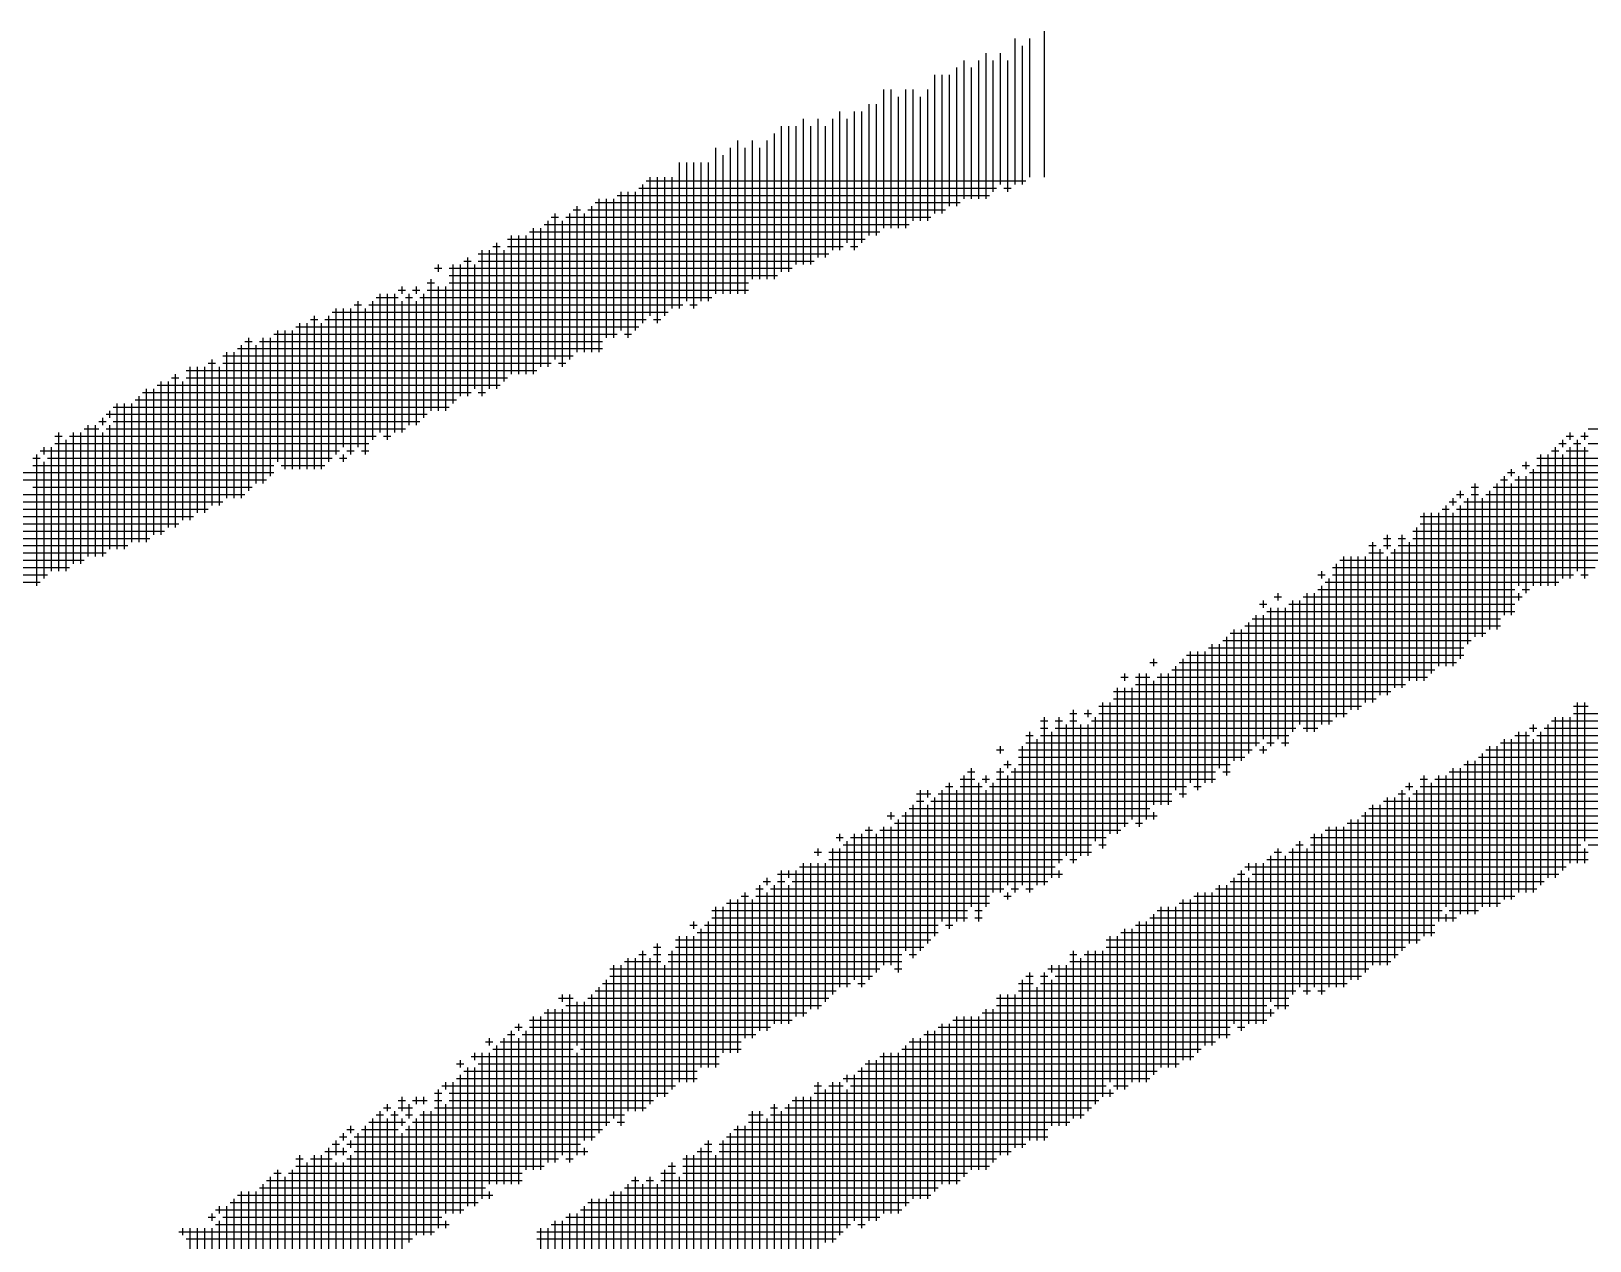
# Model space of a CAD drawing. Header units: feet. Extents: x 0 to 168200, y 0 to 118800.
# Drawn here: x 114607.4 to 114939.4, y 6128.1 to 6385.9 of the extents above; entities that cross this region are included whole.
import ezdxf

# ---------------------------------------------------------------- set-up
doc = ezdxf.new("R2010")
doc.units = ezdxf.units.FT
doc.header["$LTSCALE"] = 1100
doc.header["$MEASUREMENT"] = 0
doc.layers.add('CX-MISC', color=2, linetype='CONTINUOUS')

# ---------------------------------------------------------------- blocks, each defined once
blk = doc.blocks.new('CXGLOGO-싸인2')
at = {"layer": 'CX-MISC'}
for p, q in [((9652.035, -1025.155), (9652.035, -1026.71)), ((9652.19, -1025.155), (9652.19, -1026.632)), ((9652.346, -1025.077), (9652.346, -1026.632)), ((9651.724, -1025.31), (9651.724, -1026.865)), ((9651.879, -1025.31), (9651.879, -1026.71)), ((9652.112, -1025.233), (9652.112, -1026.71)), ((9651.413, -1025.466), (9651.413, -1026.943)), ((9651.49, -1025.388), (9651.49, -1026.865)), ((9651.568, -1025.466), (9651.568, -1026.865)), ((9651.646, -1025.388), (9651.646, -1026.865)), ((9651.801, -1025.388), (9651.801, -1026.788)), ((9651.957, -1025.388), (9651.957, -1026.788)), ((9651.179, -1025.544), (9651.179, -1027.021)), ((9651.257, -1025.544), (9651.257, -1027.021)), ((9651.335, -1025.544), (9651.335, -1026.943)), ((9650.635, -1025.699), (9650.635, -1027.177)), ((9650.713, -1025.699), (9650.713, -1027.177)), ((9650.791, -1025.777), (9650.791, -1027.177)), ((9650.868, -1025.699), (9650.868, -1027.177)), ((9650.946, -1025.699), (9650.946, -1027.099)), ((9651.024, -1025.777), (9651.024, -1027.099)), ((9651.102, -1025.699), (9651.102, -1027.099)), ((9650.168, -1025.932), (9650.168, -1027.41)), ((9650.324, -1025.932), (9650.324, -1027.41)), ((9650.402, -1025.932), (9650.402, -1027.332)), ((9650.479, -1025.855), (9650.479, -1027.254)), ((9650.557, -1025.855), (9650.557, -1027.254)), ((9649.546, -1026.088), (9649.546, -1027.643)), ((9649.624, -1026.088), (9649.624, -1027.643)), ((9649.702, -1026.088), (9649.702, -1027.565)), ((9649.78, -1026.01), (9649.78, -1027.565)), ((9649.857, -1026.088), (9649.857, -1027.565)), ((9649.935, -1026.01), (9649.935, -1027.488)), ((9650.013, -1026.088), (9650.013, -1027.488)), ((9650.091, -1026.01), (9650.091, -1027.41)), ((9650.246, -1026.01), (9650.246, -1027.332)), ((9649.08, -1026.243), (9649.08, -1027.876)), ((9649.235, -1026.243), (9649.235, -1027.721)), ((9649.391, -1026.243), (9649.391, -1027.721)), ((9649.469, -1026.166), (9649.469, -1027.721)), ((9648.458, -1026.477), (9648.458, -1028.032)), ((9648.535, -1026.477), (9648.535, -1027.954)), ((9648.613, -1026.477), (9648.613, -1028.032)), ((9648.691, -1026.477), (9648.691, -1027.954)), ((9648.769, -1026.477), (9648.769, -1027.954)), ((9648.847, -1026.321), (9648.847, -1027.876)), ((9648.924, -1026.399), (9648.924, -1027.876)), ((9649.002, -1026.321), (9649.002, -1027.876)), ((9649.158, -1026.321), (9649.158, -1027.876)), ((9649.313, -1026.321), (9649.313, -1027.721)), ((9648.147, -1026.632), (9648.147, -1028.11)), ((9648.224, -1026.632), (9648.224, -1028.187)), ((9648.302, -1026.632), (9648.302, -1028.11)), ((9648.38, -1026.632), (9648.38, -1028.032)), ((9647.836, -1026.788), (9647.836, -1028.265)), ((9647.913, -1026.788), (9647.913, -1028.343)), ((9647.991, -1026.788), (9647.991, -1028.265)), ((9648.03, -1026.749), (9651.84, -1026.749)), ((9648.069, -1026.71), (9648.069, -1028.187)), ((9648.108, -1026.671), (9652.151, -1026.671)), ((9651.918, -1026.749), (9651.996, -1026.749)), ((9647.33, -1026.982), (9647.408, -1026.982)), ((9647.369, -1026.943), (9647.369, -1028.498)), ((9647.486, -1026.982), (9651.296, -1026.982)), ((9647.525, -1026.943), (9647.525, -1028.498)), ((9647.563, -1026.904), (9651.451, -1026.904)), ((9647.602, -1026.865), (9647.602, -1028.498)), ((9647.68, -1026.865), (9647.68, -1028.343)), ((9647.758, -1026.865), (9647.758, -1028.343)), ((9647.797, -1026.827), (9651.763, -1026.827)), ((9647.019, -1027.138), (9650.907, -1027.138)), ((9647.058, -1027.099), (9647.058, -1028.654)), ((9647.097, -1027.06), (9647.175, -1027.06)), ((9647.136, -1027.021), (9647.136, -1028.576)), ((9647.214, -1027.099), (9647.214, -1028.654)), ((9647.252, -1027.06), (9651.14, -1027.06)), ((9647.291, -1027.021), (9647.291, -1028.576)), ((9647.447, -1027.021), (9647.447, -1028.498)), ((9646.63, -1027.293), (9650.441, -1027.293)), ((9646.669, -1027.254), (9646.669, -1028.732)), ((9646.747, -1027.254), (9646.747, -1028.732)), ((9646.825, -1027.254), (9646.825, -1028.732)), ((9646.864, -1027.215), (9650.596, -1027.215)), ((9646.903, -1027.177), (9646.903, -1028.732)), ((9646.98, -1027.177), (9646.98, -1028.654)), ((9646.319, -1027.449), (9650.052, -1027.449)), ((9646.358, -1027.41), (9646.358, -1028.965)), ((9646.436, -1027.41), (9646.436, -1028.887)), ((9646.475, -1027.371), (9646.553, -1027.371)), ((9646.514, -1027.332), (9646.514, -1028.887)), ((9646.591, -1027.41), (9646.591, -1028.809)), ((9646.63, -1027.371), (9650.207, -1027.371)), ((9650.285, -1027.371), (9650.363, -1027.371)), ((9645.853, -1027.604), (9645.931, -1027.604)), ((9645.892, -1027.565), (9645.892, -1027.643)), ((9646.008, -1027.604), (9649.663, -1027.604)), ((9646.047, -1027.565), (9646.047, -1029.043)), ((9646.125, -1027.565), (9646.125, -1028.965)), ((9646.164, -1027.526), (9646.242, -1027.526)), ((9646.203, -1027.488), (9646.203, -1028.965)), ((9646.28, -1027.565), (9646.28, -1028.887)), ((9646.319, -1027.526), (9649.896, -1027.526)), ((9645.503, -1027.799), (9645.503, -1027.876)), ((9645.658, -1027.799), (9645.658, -1027.876)), ((9645.775, -1027.76), (9645.853, -1027.76)), ((9645.814, -1027.721), (9645.814, -1029.121)), ((9645.892, -1027.799), (9645.892, -1029.121)), ((9645.969, -1027.799), (9645.969, -1029.121)), ((9646.008, -1027.682), (9649.507, -1027.682)), ((9646.008, -1027.76), (9649.196, -1027.76)), ((9645.036, -1027.954), (9645.036, -1029.509)), ((9645.192, -1027.954), (9645.192, -1029.432)), ((9645.231, -1027.915), (9645.464, -1027.915)), ((9645.27, -1027.876), (9645.27, -1029.354)), ((9645.347, -1027.876), (9645.347, -1029.432)), ((9645.425, -1027.876), (9645.425, -1029.354)), ((9645.464, -1027.837), (9645.542, -1027.837)), ((9645.503, -1027.954), (9645.503, -1029.354)), ((9645.542, -1027.915), (9645.619, -1027.915)), ((9645.581, -1027.876), (9645.581, -1029.276)), ((9645.619, -1027.837), (9645.697, -1027.837)), ((9645.658, -1027.954), (9645.658, -1029.276)), ((9645.697, -1027.915), (9648.808, -1027.915)), ((9645.736, -1027.876), (9645.736, -1029.198)), ((9645.775, -1027.837), (9649.196, -1027.837)), ((9644.57, -1028.11), (9644.57, -1029.743)), ((9644.725, -1028.11), (9644.725, -1029.665)), ((9644.764, -1028.071), (9648.341, -1028.071)), ((9644.803, -1028.032), (9644.803, -1029.587)), ((9644.881, -1028.032), (9644.881, -1029.509)), ((9644.959, -1028.032), (9644.959, -1029.587)), ((9644.997, -1027.993), (9645.075, -1027.993)), ((9645.114, -1028.032), (9645.114, -1029.587)), ((9645.153, -1027.993), (9648.497, -1027.993)), ((9648.574, -1027.993), (9648.652, -1027.993)), ((9644.142, -1028.304), (9647.797, -1028.304)), ((9644.181, -1028.265), (9644.181, -1029.665)), ((9644.259, -1028.265), (9644.259, -1029.743)), ((9644.336, -1028.265), (9644.336, -1029.743)), ((9644.375, -1028.226), (9648.03, -1028.226)), ((9644.414, -1028.187), (9644.414, -1029.743)), ((9644.492, -1028.187), (9644.492, -1029.743)), ((9644.531, -1028.149), (9644.609, -1028.149)), ((9644.647, -1028.187), (9644.647, -1029.743)), ((9644.686, -1028.149), (9648.108, -1028.149)), ((9647.875, -1028.304), (9647.952, -1028.304)), ((9648.186, -1028.149), (9648.263, -1028.149)), ((9643.753, -1028.46), (9647.641, -1028.46)), ((9643.792, -1028.421), (9643.792, -1030.054)), ((9643.831, -1028.382), (9643.909, -1028.382)), ((9643.87, -1028.343), (9643.87, -1029.976)), ((9643.948, -1028.421), (9643.948, -1029.898)), ((9643.987, -1028.382), (9647.641, -1028.382)), ((9644.025, -1028.343), (9644.025, -1029.898)), ((9644.103, -1028.343), (9644.103, -1029.82)), ((9643.442, -1028.615), (9643.52, -1028.615)), ((9643.481, -1028.576), (9643.481, -1030.131)), ((9643.598, -1028.537), (9647.33, -1028.537)), ((9643.598, -1028.615), (9647.097, -1028.615)), ((9643.637, -1028.498), (9643.637, -1030.054)), ((9643.714, -1028.498), (9643.714, -1030.054)), ((9647.175, -1028.615), (9647.252, -1028.615)), ((9642.937, -1028.809), (9642.937, -1030.442)), ((9643.015, -1028.809), (9643.015, -1030.365)), ((9643.053, -1028.771), (9643.131, -1028.771)), ((9643.092, -1028.732), (9643.092, -1030.365)), ((9643.17, -1028.809), (9643.17, -1030.287)), ((9643.209, -1028.693), (9646.941, -1028.693)), ((9643.209, -1028.771), (9646.63, -1028.771)), ((9643.248, -1028.654), (9643.248, -1030.287)), ((9643.326, -1028.654), (9643.326, -1030.209)), ((9643.403, -1028.654), (9643.403, -1030.209)), ((9643.559, -1028.654), (9643.559, -1030.131)), ((9642.703, -1028.965), (9642.703, -1030.52)), ((9642.742, -1028.926), (9646.242, -1028.926)), ((9642.781, -1028.887), (9642.781, -1030.52)), ((9642.859, -1028.887), (9642.859, -1030.442)), ((9642.898, -1028.848), (9646.553, -1028.848)), ((9646.319, -1028.926), (9646.397, -1028.926)), ((9642.392, -1029.121), (9642.392, -1029.198)), ((9642.431, -1029.082), (9646.008, -1029.082)), ((9642.47, -1029.043), (9642.47, -1030.598)), ((9642.548, -1029.043), (9642.548, -1030.598)), ((9642.626, -1029.043), (9642.626, -1030.52)), ((9642.665, -1029.004), (9646.086, -1029.004)), ((9642.159, -1029.276), (9642.159, -1030.676)), ((9642.237, -1029.276), (9642.237, -1030.676)), ((9642.276, -1029.237), (9642.354, -1029.237)), ((9642.315, -1029.198), (9642.315, -1029.276)), ((9642.354, -1029.159), (9645.775, -1029.159)), ((9642.392, -1029.276), (9642.392, -1030.598)), ((9642.431, -1029.237), (9645.697, -1029.237)), ((9641.809, -1029.393), (9641.887, -1029.393)), ((9641.809, -1029.47), (9645.153, -1029.47)), ((9641.848, -1029.354), (9641.848, -1030.831)), ((9641.926, -1029.432), (9641.926, -1030.831)), ((9641.965, -1029.393), (9645.231, -1029.393)), ((9642.004, -1029.354), (9642.004, -1030.753)), ((9642.081, -1029.354), (9642.081, -1030.753)), ((9642.12, -1029.315), (9642.276, -1029.315)), ((9642.315, -1029.354), (9642.315, -1030.676)), ((9642.354, -1029.315), (9645.542, -1029.315)), ((9645.308, -1029.393), (9645.386, -1029.393)), ((9657.828, -1029.47), (9657.906, -1029.47)), ((9657.867, -1029.432), (9657.867, -1029.509)), ((9657.906, -1029.393), (9657.983, -1029.393)), ((9657.944, -1029.354), (9657.944, -1029.432)), ((9657.983, -1029.47), (9658.061, -1029.47)), ((9658.022, -1029.432), (9658.022, -1030.831)), ((9658.061, -1029.393), (9658.139, -1029.393)), ((9658.1, -1029.354), (9658.1, -1029.432)), ((9658.139, -1029.315), (9661.094, -1029.315)), ((9658.139, -1029.47), (9660.627, -1029.47)), ((9641.576, -1029.626), (9641.654, -1029.626)), ((9641.615, -1029.587), (9641.615, -1030.987)), ((9641.654, -1029.548), (9644.842, -1029.548)), ((9641.693, -1029.509), (9641.693, -1029.587)), ((9641.731, -1029.626), (9644.764, -1029.626)), ((9641.77, -1029.509), (9641.77, -1030.831)), ((9644.842, -1029.626), (9644.92, -1029.626)), ((9644.881, -1029.587), (9644.881, -1029.665)), ((9644.92, -1029.548), (9644.997, -1029.548)), ((9645.075, -1029.548), (9645.153, -1029.548)), ((9657.595, -1029.626), (9660.472, -1029.626)), ((9657.633, -1029.587), (9657.633, -1030.987)), ((9657.711, -1029.587), (9657.711, -1030.987)), ((9657.75, -1029.548), (9657.828, -1029.548)), ((9657.789, -1029.509), (9657.789, -1030.987)), ((9657.867, -1029.587), (9657.867, -1030.909)), ((9657.906, -1029.548), (9658.139, -1029.548)), ((9657.944, -1029.509), (9657.944, -1030.909)), ((9658.1, -1029.509), (9658.1, -1030.909)), ((9640.876, -1029.781), (9644.142, -1029.781)), ((9641.576, -1029.704), (9644.142, -1029.704)), ((9641.693, -1029.665), (9641.693, -1030.909)), ((9644.22, -1029.704), (9644.686, -1029.704)), ((9657.283, -1029.781), (9657.361, -1029.781)), ((9657.322, -1029.743), (9657.322, -1029.82)), ((9657.439, -1029.704), (9657.517, -1029.704)), ((9657.478, -1029.665), (9657.478, -1029.743)), ((9657.517, -1029.781), (9660.161, -1029.781)), ((9657.556, -1029.743), (9657.556, -1030.987)), ((9657.595, -1029.704), (9660.394, -1029.704)), ((9640.721, -1029.859), (9644.064, -1029.859)), ((9641.576, -1029.937), (9643.909, -1029.937)), ((9656.895, -1029.937), (9656.972, -1029.937)), ((9656.934, -1029.898), (9656.934, -1031.531)), ((9657.128, -1029.937), (9660.083, -1029.937)), ((9657.167, -1029.898), (9657.167, -1031.453)), ((9657.206, -1029.859), (9657.283, -1029.859)), ((9657.245, -1029.82), (9657.245, -1031.298)), ((9657.322, -1029.898), (9657.322, -1031.298)), ((9657.361, -1029.859), (9660.161, -1029.859)), ((9657.4, -1029.82), (9657.4, -1030.987)), ((9657.478, -1029.82), (9657.478, -1031.065)), ((9640.176, -1030.093), (9643.598, -1030.093)), ((9640.41, -1030.015), (9643.831, -1030.015)), ((9656.623, -1030.131), (9656.623, -1031.842)), ((9656.661, -1030.093), (9656.739, -1030.093)), ((9656.7, -1030.054), (9656.7, -1030.131)), ((9656.739, -1030.015), (9656.817, -1030.015)), ((9656.778, -1029.976), (9656.778, -1030.054)), ((9656.778, -1030.131), (9656.778, -1031.764)), ((9656.817, -1030.093), (9659.616, -1030.093)), ((9656.856, -1030.054), (9656.856, -1031.609)), ((9656.895, -1030.015), (9656.972, -1030.015)), ((9657.011, -1030.054), (9657.011, -1031.531)), ((9657.05, -1030.015), (9659.85, -1030.015)), ((9657.089, -1029.976), (9657.089, -1031.453)), ((9639.865, -1030.248), (9643.287, -1030.248)), ((9640.021, -1030.17), (9643.442, -1030.17)), ((9656.35, -1030.248), (9659.383, -1030.248)), ((9656.389, -1030.209), (9656.389, -1031.998)), ((9656.467, -1030.209), (9656.467, -1031.92)), ((9656.545, -1030.209), (9656.545, -1031.842)), ((9656.584, -1030.17), (9656.661, -1030.17)), ((9656.7, -1030.209), (9656.7, -1031.842)), ((9656.739, -1030.17), (9659.539, -1030.17)), ((9639.632, -1030.404), (9642.976, -1030.404)), ((9639.787, -1030.326), (9643.131, -1030.326)), ((9656, -1030.442), (9656, -1030.598)), ((9656.156, -1030.442), (9656.156, -1032.075)), ((9656.273, -1030.404), (9659.072, -1030.404)), ((9656.311, -1030.365), (9656.311, -1031.998)), ((9656.35, -1030.326), (9659.305, -1030.326)), ((9639.399, -1030.559), (9642.587, -1030.559)), ((9639.476, -1030.637), (9642.354, -1030.637)), ((9639.632, -1030.481), (9642.82, -1030.481)), ((9655.806, -1030.559), (9655.884, -1030.559)), ((9655.806, -1030.637), (9655.962, -1030.637)), ((9655.845, -1030.52), (9655.845, -1032.231)), ((9655.923, -1030.598), (9655.923, -1032.153)), ((9655.962, -1030.481), (9656.039, -1030.481)), ((9655.962, -1030.559), (9656.039, -1030.559)), ((9656.039, -1030.637), (9658.605, -1030.637)), ((9656.078, -1030.598), (9656.078, -1032.075)), ((9656.117, -1030.481), (9656.195, -1030.481)), ((9656.117, -1030.559), (9658.839, -1030.559)), ((9656.234, -1030.52), (9656.234, -1031.998)), ((9656.273, -1030.481), (9659.072, -1030.481)), ((9639.321, -1030.715), (9642.12, -1030.715)), ((9639.632, -1030.792), (9641.965, -1030.792)), ((9655.417, -1030.792), (9658.217, -1030.792)), ((9655.456, -1030.753), (9655.456, -1032.386)), ((9655.495, -1030.715), (9658.528, -1030.715)), ((9655.534, -1030.676), (9655.534, -1032.386)), ((9655.612, -1030.676), (9655.612, -1032.309)), ((9655.689, -1030.676), (9655.689, -1032.309)), ((9655.767, -1030.676), (9655.767, -1032.231)), ((9656, -1030.676), (9656, -1032.153)), ((9638.699, -1030.948), (9641.654, -1030.948)), ((9638.932, -1030.87), (9641.731, -1030.87)), ((9655.262, -1030.87), (9655.339, -1030.87)), ((9655.301, -1030.831), (9655.301, -1030.909)), ((9655.339, -1030.948), (9657.828, -1030.948)), ((9655.378, -1030.909), (9655.378, -1032.464)), ((9655.417, -1030.87), (9657.983, -1030.87)), ((9658.061, -1030.87), (9658.139, -1030.87)), ((9654.795, -1031.103), (9654.873, -1031.103)), ((9654.834, -1031.065), (9654.834, -1031.142)), ((9655.106, -1031.103), (9657.439, -1031.103)), ((9655.145, -1031.065), (9655.145, -1032.542)), ((9655.223, -1031.065), (9655.223, -1032.542)), ((9655.262, -1031.026), (9657.361, -1031.026)), ((9655.301, -1030.987), (9655.301, -1032.464)), ((9657.4, -1031.065), (9657.4, -1031.142)), ((9657.439, -1031.026), (9657.517, -1031.026)), ((9654.601, -1031.298), (9654.601, -1032.697)), ((9654.64, -1031.181), (9654.717, -1031.181)), ((9654.679, -1031.142), (9654.679, -1031.22)), ((9654.679, -1031.298), (9654.679, -1032.62)), ((9654.717, -1031.259), (9657.361, -1031.259)), ((9654.756, -1031.22), (9654.756, -1032.697)), ((9654.834, -1031.22), (9654.834, -1032.62)), ((9654.912, -1031.22), (9654.912, -1032.697)), ((9654.951, -1031.181), (9657.361, -1031.181)), ((9654.99, -1031.142), (9654.99, -1032.542)), ((9655.067, -1031.142), (9655.067, -1032.464)), ((9654.367, -1031.453), (9654.367, -1032.853)), ((9654.445, -1031.453), (9654.445, -1032.853)), ((9654.484, -1031.414), (9657.206, -1031.414)), ((9654.523, -1031.376), (9654.523, -1032.775)), ((9654.562, -1031.337), (9657.206, -1031.337)), ((9654.134, -1031.609), (9654.134, -1033.086)), ((9654.212, -1031.609), (9654.212, -1032.931)), ((9654.251, -1031.57), (9656.895, -1031.57)), ((9654.29, -1031.531), (9654.29, -1033.009)), ((9654.329, -1031.492), (9657.05, -1031.492)), ((9653.512, -1031.764), (9653.512, -1031.842)), ((9653.823, -1031.764), (9653.823, -1033.242)), ((9653.862, -1031.725), (9656.817, -1031.725)), ((9653.901, -1031.687), (9653.901, -1033.086)), ((9653.979, -1031.687), (9653.979, -1033.164)), ((9654.056, -1031.687), (9654.056, -1033.086)), ((9654.095, -1031.648), (9656.817, -1031.648)), ((9653.162, -1031.959), (9653.24, -1031.959)), ((9653.201, -1031.92), (9653.201, -1031.998)), ((9653.318, -1031.959), (9653.473, -1031.959)), ((9653.357, -1031.92), (9653.357, -1033.553)), ((9653.434, -1031.92), (9653.434, -1033.475)), ((9653.473, -1031.803), (9653.551, -1031.803)), ((9653.551, -1031.959), (9656.428, -1031.959)), ((9653.59, -1031.92), (9653.59, -1033.32)), ((9653.668, -1031.92), (9653.668, -1033.32)), ((9653.707, -1031.881), (9656.506, -1031.881)), ((9653.745, -1031.842), (9653.745, -1033.164)), ((9653.784, -1031.803), (9656.739, -1031.803)), ((9653.084, -1032.114), (9656.039, -1032.114)), ((9653.123, -1032.075), (9653.123, -1033.631)), ((9653.201, -1032.075), (9653.201, -1033.553)), ((9653.279, -1032.075), (9653.279, -1033.475)), ((9653.318, -1032.037), (9656.195, -1032.037)), ((9653.512, -1031.998), (9653.512, -1033.32)), ((9652.929, -1032.27), (9655.728, -1032.27)), ((9652.968, -1032.231), (9652.968, -1033.786)), ((9653.046, -1032.231), (9653.046, -1033.631)), ((9653.084, -1032.192), (9655.884, -1032.192)), ((9657.983, -1032.27), (9658.139, -1032.27)), ((9658.022, -1032.231), (9658.022, -1033.942)), ((9658.1, -1032.231), (9658.1, -1033.708)), ((9652.307, -1032.425), (9652.385, -1032.425)), ((9652.346, -1032.386), (9652.346, -1034.175)), ((9652.462, -1032.425), (9652.54, -1032.425)), ((9652.501, -1032.386), (9652.501, -1033.942)), ((9652.618, -1032.348), (9652.696, -1032.348)), ((9652.618, -1032.425), (9652.696, -1032.425)), ((9652.657, -1032.309), (9652.657, -1033.942)), ((9652.773, -1032.348), (9652.851, -1032.348)), ((9652.812, -1032.309), (9652.812, -1032.386)), ((9652.851, -1032.425), (9655.417, -1032.425)), ((9652.89, -1032.386), (9652.89, -1033.708)), ((9652.929, -1032.348), (9655.573, -1032.348)), ((9657.75, -1032.425), (9661.094, -1032.425)), ((9657.789, -1032.386), (9657.789, -1034.097)), ((9657.867, -1032.386), (9657.867, -1034.019)), ((9657.944, -1032.386), (9657.944, -1033.942)), ((9657.983, -1032.348), (9661.249, -1032.348)), ((9652.151, -1032.581), (9652.229, -1032.581)), ((9652.19, -1032.542), (9652.19, -1034.253)), ((9652.268, -1032.62), (9652.268, -1034.175)), ((9652.307, -1032.503), (9652.385, -1032.503)), ((9652.307, -1032.581), (9654.951, -1032.581)), ((9652.423, -1032.542), (9652.423, -1034.097)), ((9652.462, -1032.503), (9655.028, -1032.503)), ((9652.579, -1032.464), (9652.579, -1033.864)), ((9652.735, -1032.464), (9652.735, -1033.864)), ((9652.812, -1032.464), (9652.812, -1033.864)), ((9655.106, -1032.503), (9655.262, -1032.503)), ((9657.245, -1032.62), (9657.245, -1034.33)), ((9657.322, -1032.62), (9657.322, -1034.33)), ((9657.361, -1032.581), (9657.517, -1032.581)), ((9657.4, -1032.542), (9657.4, -1034.253)), ((9657.478, -1032.542), (9657.478, -1034.253)), ((9657.517, -1032.503), (9657.595, -1032.503)), ((9657.556, -1032.464), (9657.556, -1032.542)), ((9657.556, -1032.62), (9657.556, -1034.253)), ((9657.595, -1032.581), (9660.783, -1032.581)), ((9657.633, -1032.542), (9657.633, -1034.175)), ((9657.672, -1032.503), (9660.938, -1032.503)), ((9657.711, -1032.464), (9657.711, -1034.097)), ((9651.84, -1032.736), (9651.918, -1032.736)), ((9651.879, -1032.697), (9651.879, -1032.775)), ((9652.074, -1032.736), (9654.562, -1032.736)), ((9652.112, -1032.697), (9652.112, -1034.175)), ((9652.151, -1032.659), (9654.64, -1032.659)), ((9654.64, -1032.736), (9654.717, -1032.736)), ((9654.679, -1032.697), (9654.679, -1032.775)), ((9654.717, -1032.659), (9654.795, -1032.659)), ((9654.873, -1032.659), (9654.951, -1032.659)), ((9657.011, -1032.775), (9657.011, -1034.408)), ((9657.05, -1032.736), (9660.472, -1032.736)), ((9657.089, -1032.697), (9657.089, -1034.408)), ((9657.167, -1032.697), (9657.167, -1034.408)), ((9657.206, -1032.659), (9660.627, -1032.659)), ((9651.568, -1032.931), (9651.568, -1034.408)), ((9651.879, -1032.931), (9651.879, -1034.253)), ((9651.918, -1032.892), (9651.996, -1032.892)), ((9651.957, -1032.853), (9651.957, -1032.931)), ((9652.035, -1032.931), (9652.035, -1034.253)), ((9652.074, -1032.814), (9654.484, -1032.814)), ((9652.074, -1032.892), (9654.329, -1032.892)), ((9656.7, -1032.931), (9656.7, -1034.564)), ((9656.778, -1032.931), (9656.778, -1034.486)), ((9656.817, -1032.892), (9659.85, -1032.892)), ((9656.856, -1032.853), (9656.856, -1034.486)), ((9656.934, -1032.853), (9656.934, -1034.486)), ((9656.972, -1032.814), (9660.316, -1032.814)), ((9651.296, -1033.125), (9651.374, -1033.125)), ((9651.335, -1033.086), (9651.335, -1034.641)), ((9651.451, -1033.047), (9651.607, -1033.047)), ((9651.451, -1033.125), (9651.685, -1033.125)), ((9651.49, -1033.009), (9651.49, -1034.564)), ((9651.529, -1032.97), (9651.607, -1032.97)), ((9651.646, -1033.086), (9651.646, -1034.564)), ((9651.685, -1033.047), (9651.763, -1033.047)), ((9651.724, -1033.009), (9651.724, -1033.086)), ((9651.763, -1033.125), (9653.862, -1033.125)), ((9651.801, -1033.086), (9651.801, -1034.253)), ((9651.84, -1032.97), (9651.918, -1032.97)), ((9651.84, -1033.047), (9654.173, -1033.047)), ((9651.957, -1033.009), (9651.957, -1034.175)), ((9651.996, -1032.97), (9654.173, -1032.97)), ((9653.94, -1033.125), (9654.018, -1033.125)), ((9654.251, -1032.97), (9654.329, -1032.97)), ((9656.195, -1033.125), (9656.273, -1033.125)), ((9656.234, -1033.086), (9656.234, -1033.164)), ((9656.35, -1033.047), (9656.428, -1033.047)), ((9656.35, -1033.125), (9659.383, -1033.125)), ((9656.389, -1033.009), (9656.389, -1034.719)), ((9656.467, -1033.086), (9656.467, -1034.719)), ((9656.506, -1033.047), (9659.616, -1033.047)), ((9656.545, -1033.009), (9656.545, -1034.564)), ((9656.623, -1033.009), (9656.623, -1034.408)), ((9656.661, -1032.97), (9659.85, -1032.97)), ((9650.985, -1033.203), (9651.14, -1033.203)), ((9650.985, -1033.281), (9651.063, -1033.281)), ((9651.024, -1033.164), (9651.024, -1034.875)), ((9651.102, -1033.164), (9651.102, -1033.242)), ((9651.14, -1033.281), (9653.707, -1033.281)), ((9651.179, -1033.242), (9651.179, -1034.719)), ((9651.218, -1033.203), (9653.707, -1033.203)), ((9651.257, -1033.164), (9651.257, -1034.564)), ((9651.413, -1033.164), (9651.413, -1034.564)), ((9651.724, -1033.164), (9651.724, -1034.408)), ((9653.784, -1033.203), (9653.862, -1033.203)), ((9655.962, -1033.281), (9659.305, -1033.281)), ((9656, -1033.242), (9656, -1035.03)), ((9656.078, -1033.242), (9656.078, -1034.953)), ((9656.117, -1033.203), (9656.195, -1033.203)), ((9656.156, -1033.164), (9656.156, -1034.875)), ((9656.234, -1033.242), (9656.234, -1034.797)), ((9656.273, -1033.203), (9659.305, -1033.203)), ((9656.311, -1033.164), (9656.311, -1034.797)), ((9650.674, -1033.436), (9650.752, -1033.436)), ((9650.713, -1033.397), (9650.713, -1033.475)), ((9650.829, -1033.436), (9653.551, -1033.436)), ((9650.868, -1033.397), (9650.868, -1034.875)), ((9650.907, -1033.358), (9653.473, -1033.358)), ((9650.946, -1033.32), (9650.946, -1034.953)), ((9651.102, -1033.32), (9651.102, -1034.797)), ((9653.512, -1033.397), (9653.512, -1033.475)), ((9655.728, -1033.436), (9659.072, -1033.436)), ((9655.767, -1033.397), (9655.767, -1035.108)), ((9655.806, -1033.358), (9659.072, -1033.358)), ((9655.845, -1033.32), (9655.845, -1035.03)), ((9655.923, -1033.32), (9655.923, -1035.03)), ((9650.441, -1033.592), (9650.518, -1033.592)), ((9650.479, -1033.553), (9650.479, -1035.186)), ((9650.596, -1033.592), (9653.162, -1033.592)), ((9650.635, -1033.553), (9650.635, -1035.03)), ((9650.713, -1033.553), (9650.713, -1035.03)), ((9650.752, -1033.514), (9653.24, -1033.514)), ((9650.791, -1033.475), (9650.791, -1035.108)), ((9653.318, -1033.514), (9653.395, -1033.514)), ((9655.339, -1033.592), (9658.528, -1033.592)), ((9655.378, -1033.553), (9655.378, -1035.264)), ((9655.456, -1033.553), (9655.456, -1035.264)), ((9655.534, -1033.553), (9655.534, -1035.264)), ((9655.573, -1033.514), (9658.916, -1033.514)), ((9655.612, -1033.475), (9655.612, -1035.186)), ((9655.689, -1033.475), (9655.689, -1035.186)), ((9649.935, -1033.786), (9649.935, -1033.864)), ((9650.091, -1033.786), (9650.091, -1035.341)), ((9650.13, -1033.669), (9650.207, -1033.669)), ((9650.168, -1033.631), (9650.168, -1033.708)), ((9650.168, -1033.786), (9650.168, -1035.264)), ((9650.207, -1033.747), (9652.851, -1033.747)), ((9650.246, -1033.708), (9650.246, -1035.264)), ((9650.285, -1033.669), (9653.007, -1033.669)), ((9650.324, -1033.631), (9650.324, -1035.186)), ((9650.402, -1033.631), (9650.402, -1035.264)), ((9650.557, -1033.631), (9650.557, -1035.108)), ((9652.929, -1033.747), (9653.007, -1033.747)), ((9654.834, -1033.786), (9654.834, -1035.497)), ((9654.99, -1033.786), (9654.99, -1035.341)), ((9655.028, -1033.747), (9655.106, -1033.747)), ((9655.067, -1033.708), (9655.067, -1035.264)), ((9655.145, -1033.786), (9655.145, -1035.341)), ((9655.184, -1033.669), (9658.372, -1033.669)), ((9655.184, -1033.747), (9658.061, -1033.747)), ((9655.223, -1033.631), (9655.223, -1035.264)), ((9655.301, -1033.631), (9655.301, -1035.341)), ((9658.1, -1033.786), (9658.1, -1033.942)), ((9658.139, -1033.747), (9658.372, -1033.747)), ((9649.78, -1033.942), (9649.78, -1035.575)), ((9649.857, -1033.942), (9649.857, -1035.497)), ((9649.896, -1033.825), (9649.974, -1033.825)), ((9649.935, -1033.942), (9649.935, -1035.497)), ((9650.013, -1033.942), (9650.013, -1035.419)), ((9650.052, -1033.825), (9652.851, -1033.825)), ((9650.052, -1033.903), (9652.54, -1033.903)), ((9652.618, -1033.903), (9652.696, -1033.903)), ((9654.523, -1033.942), (9654.523, -1034.019)), ((9654.601, -1033.942), (9654.601, -1035.652)), ((9654.679, -1033.942), (9654.679, -1035.652)), ((9654.717, -1033.903), (9658.139, -1033.903)), ((9654.756, -1033.864), (9654.756, -1035.419)), ((9654.795, -1033.825), (9654.873, -1033.825)), ((9654.912, -1033.864), (9654.912, -1035.497)), ((9654.951, -1033.825), (9658.139, -1033.825)), ((9649.391, -1034.097), (9649.391, -1034.175)), ((9649.507, -1034.058), (9652.54, -1034.058)), ((9649.546, -1034.019), (9649.546, -1035.652)), ((9649.624, -1034.019), (9649.624, -1034.097)), ((9649.702, -1034.019), (9649.702, -1035.575)), ((9649.741, -1033.981), (9652.462, -1033.981)), ((9652.501, -1034.019), (9652.501, -1034.097)), ((9654.367, -1034.097), (9654.367, -1035.652)), ((9654.406, -1034.058), (9654.484, -1034.058)), ((9654.445, -1034.019), (9654.445, -1035.73)), ((9654.484, -1033.981), (9657.906, -1033.981)), ((9654.523, -1034.097), (9654.523, -1035.652)), ((9654.562, -1034.058), (9657.828, -1034.058)), ((9649.158, -1034.253), (9649.158, -1035.808)), ((9649.274, -1034.214), (9649.352, -1034.214)), ((9649.313, -1034.175), (9649.313, -1035.73)), ((9649.352, -1034.136), (9649.43, -1034.136)), ((9649.391, -1034.253), (9649.391, -1035.73)), ((9649.43, -1034.214), (9651.918, -1034.214)), ((9649.469, -1034.175), (9649.469, -1035.652)), ((9649.507, -1034.136), (9649.585, -1034.136)), ((9649.624, -1034.175), (9649.624, -1035.652)), ((9649.663, -1034.136), (9652.385, -1034.136)), ((9651.957, -1034.253), (9651.957, -1034.33)), ((9651.996, -1034.214), (9652.074, -1034.214)), ((9652.151, -1034.214), (9652.229, -1034.214)), ((9653.979, -1034.253), (9653.979, -1035.963)), ((9654.056, -1034.253), (9654.056, -1035.886)), ((9654.134, -1034.253), (9654.134, -1035.886)), ((9654.173, -1034.214), (9657.595, -1034.214)), ((9654.212, -1034.175), (9654.212, -1035.808)), ((9654.29, -1034.175), (9654.29, -1035.808)), ((9654.329, -1034.136), (9657.672, -1034.136)), ((9648.808, -1034.447), (9651.529, -1034.447)), ((9648.847, -1034.408), (9648.847, -1036.119)), ((9648.924, -1034.408), (9648.924, -1035.963)), ((9648.963, -1034.369), (9651.763, -1034.369)), ((9649.002, -1034.33), (9649.002, -1035.963)), ((9649.08, -1034.33), (9649.08, -1035.963)), ((9649.119, -1034.292), (9649.196, -1034.292)), ((9649.235, -1034.33), (9649.235, -1035.808)), ((9649.274, -1034.292), (9651.763, -1034.292)), ((9651.607, -1034.447), (9651.685, -1034.447)), ((9651.918, -1034.292), (9651.996, -1034.292)), ((9653.551, -1034.447), (9656.584, -1034.447)), ((9653.59, -1034.408), (9653.59, -1036.119)), ((9653.668, -1034.408), (9653.668, -1036.119)), ((9653.745, -1034.408), (9653.745, -1036.119)), ((9653.784, -1034.369), (9657.206, -1034.369)), ((9653.823, -1034.33), (9653.823, -1036.041)), ((9653.901, -1034.33), (9653.901, -1036.041)), ((9653.94, -1034.292), (9657.361, -1034.292)), ((9656.661, -1034.447), (9656.972, -1034.447)), ((9648.574, -1034.603), (9648.652, -1034.603)), ((9648.613, -1034.564), (9648.613, -1034.641)), ((9648.73, -1034.603), (9651.218, -1034.603)), ((9648.769, -1034.564), (9648.769, -1036.119)), ((9648.808, -1034.525), (9651.529, -1034.525)), ((9651.296, -1034.603), (9651.374, -1034.603)), ((9651.607, -1034.525), (9651.685, -1034.525)), ((9653.318, -1034.603), (9656.506, -1034.603)), ((9653.357, -1034.564), (9653.357, -1036.274)), ((9653.434, -1034.564), (9653.434, -1036.274)), ((9653.473, -1034.525), (9656.739, -1034.525)), ((9653.512, -1034.486), (9653.512, -1036.197)), ((9656.623, -1034.486), (9656.623, -1034.564)), ((9648.419, -1034.758), (9651.14, -1034.758)), ((9648.458, -1034.719), (9648.458, -1036.274)), ((9648.535, -1034.719), (9648.535, -1036.274)), ((9648.613, -1034.719), (9648.613, -1036.274)), ((9648.652, -1034.68), (9651.218, -1034.68)), ((9648.691, -1034.641), (9648.691, -1036.119)), ((9653.007, -1034.758), (9656.35, -1034.758)), ((9653.046, -1034.719), (9653.046, -1036.274)), ((9653.123, -1034.719), (9653.123, -1036.352)), ((9653.162, -1034.68), (9656.506, -1034.68)), ((9653.201, -1034.641), (9653.201, -1036.352)), ((9653.279, -1034.641), (9653.279, -1036.274)), ((9647.913, -1034.953), (9647.913, -1036.585)), ((9647.991, -1034.953), (9647.991, -1036.585)), ((9648.03, -1034.914), (9648.108, -1034.914)), ((9648.069, -1034.875), (9648.069, -1036.585)), ((9648.147, -1034.953), (9648.147, -1036.508)), ((9648.186, -1034.836), (9648.263, -1034.836)), ((9648.186, -1034.914), (9648.263, -1034.914)), ((9648.224, -1034.797), (9648.224, -1036.43)), ((9648.341, -1034.914), (9650.829, -1034.914)), ((9648.38, -1034.875), (9648.38, -1036.352)), ((9648.419, -1034.836), (9651.063, -1034.836)), ((9650.907, -1034.914), (9650.985, -1034.914)), ((9652.618, -1034.914), (9652.696, -1034.914)), ((9652.657, -1034.875), (9652.657, -1036.663)), ((9652.735, -1034.953), (9652.735, -1036.663)), ((9652.773, -1034.914), (9656.117, -1034.914)), ((9652.812, -1034.875), (9652.812, -1036.585)), ((9652.89, -1034.875), (9652.89, -1036.508)), ((9652.968, -1034.875), (9652.968, -1036.43)), ((9653.007, -1034.836), (9656.195, -1034.836)), ((9647.719, -1035.069), (9650.596, -1035.069)), ((9647.758, -1035.03), (9647.758, -1036.663)), ((9647.836, -1035.03), (9647.836, -1036.741)), ((9647.875, -1034.991), (9648.263, -1034.991)), ((9648.302, -1035.03), (9648.302, -1036.43)), ((9648.341, -1034.991), (9650.829, -1034.991)), ((9650.752, -1035.069), (9650.829, -1035.069)), ((9652.19, -1035.108), (9652.19, -1036.897)), ((9652.346, -1035.108), (9652.346, -1036.897)), ((9652.385, -1035.069), (9655.806, -1035.069)), ((9652.423, -1035.03), (9652.423, -1035.108)), ((9652.501, -1035.03), (9652.501, -1036.741)), ((9652.579, -1035.03), (9652.579, -1036.741)), ((9652.618, -1034.991), (9656.039, -1034.991)), ((9647.602, -1035.264), (9647.602, -1036.819)), ((9647.641, -1035.225), (9650.285, -1035.225)), ((9647.68, -1035.186), (9647.68, -1036.741)), ((9647.719, -1035.147), (9650.518, -1035.147)), ((9650.363, -1035.225), (9650.441, -1035.225)), ((9652.074, -1035.225), (9652.229, -1035.225)), ((9652.112, -1035.186), (9652.112, -1036.974)), ((9652.151, -1035.147), (9652.229, -1035.147)), ((9652.268, -1035.264), (9652.268, -1036.897)), ((9652.307, -1035.147), (9652.385, -1035.147)), ((9652.307, -1035.225), (9655.573, -1035.225)), ((9652.423, -1035.186), (9652.423, -1036.741)), ((9652.462, -1035.147), (9655.728, -1035.147)), ((9647.175, -1035.38), (9647.33, -1035.38)), ((9647.214, -1035.341), (9647.214, -1035.419)), ((9647.291, -1035.341), (9647.291, -1037.13)), ((9647.369, -1035.419), (9647.369, -1035.886)), ((9647.447, -1035.419), (9647.447, -1036.897)), ((9647.486, -1035.38), (9650.052, -1035.38)), ((9647.525, -1035.341), (9647.525, -1036.897)), ((9647.563, -1035.302), (9650.13, -1035.302)), ((9651.84, -1035.38), (9654.951, -1035.38)), ((9651.879, -1035.341), (9651.879, -1037.052)), ((9651.957, -1035.341), (9651.957, -1037.052)), ((9652.035, -1035.341), (9652.035, -1036.974)), ((9652.074, -1035.302), (9655.028, -1035.302)), ((9655.106, -1035.302), (9655.184, -1035.302)), ((9655.262, -1035.302), (9655.339, -1035.302)), ((9646.864, -1035.613), (9649.663, -1035.613)), ((9646.903, -1035.575), (9646.903, -1037.208)), ((9646.98, -1035.575), (9646.98, -1037.208)), ((9647.019, -1035.536), (9649.819, -1035.536)), ((9647.058, -1035.497), (9647.058, -1037.13)), ((9647.136, -1035.497), (9647.136, -1037.13)), ((9647.214, -1035.497), (9647.214, -1037.052)), ((9647.252, -1035.458), (9649.974, -1035.458)), ((9651.374, -1035.613), (9654.717, -1035.613)), ((9651.413, -1035.575), (9651.413, -1037.363)), ((9651.49, -1035.575), (9651.49, -1037.285)), ((9651.568, -1035.575), (9651.568, -1037.208)), ((9651.646, -1035.575), (9651.646, -1037.208)), ((9651.685, -1035.536), (9654.795, -1035.536)), ((9651.724, -1035.497), (9651.724, -1037.208)), ((9651.801, -1035.497), (9651.801, -1037.13)), ((9651.84, -1035.458), (9654.717, -1035.458)), ((9654.756, -1035.497), (9654.756, -1035.575)), ((9654.795, -1035.458), (9654.951, -1035.458)), ((9646.63, -1035.769), (9646.708, -1035.769)), ((9646.669, -1035.73), (9646.669, -1037.363)), ((9646.708, -1035.691), (9646.786, -1035.691)), ((9646.747, -1035.652), (9646.747, -1035.73)), ((9646.786, -1035.769), (9649.274, -1035.769)), ((9646.825, -1035.73), (9646.825, -1037.208)), ((9646.864, -1035.691), (9649.43, -1035.691)), ((9651.063, -1035.769), (9654.329, -1035.769)), ((9651.102, -1035.73), (9651.102, -1037.519)), ((9651.179, -1035.73), (9651.179, -1037.441)), ((9651.218, -1035.691), (9654.329, -1035.691)), ((9651.257, -1035.652), (9651.257, -1037.363)), ((9651.335, -1035.652), (9651.335, -1037.363)), ((9654.406, -1035.691), (9654.484, -1035.691)), ((9646.397, -1035.847), (9646.475, -1035.847)), ((9646.436, -1035.808), (9646.436, -1035.886)), ((9646.475, -1035.925), (9647.33, -1035.925)), ((9646.514, -1035.886), (9646.514, -1037.363)), ((9646.553, -1035.847), (9649.119, -1035.847)), ((9646.591, -1035.808), (9646.591, -1037.363)), ((9646.747, -1035.808), (9646.747, -1037.363)), ((9647.408, -1035.925), (9649.119, -1035.925)), ((9650.829, -1035.925), (9654.018, -1035.925)), ((9650.868, -1035.886), (9650.868, -1037.596)), ((9650.907, -1035.847), (9654.173, -1035.847)), ((9650.946, -1035.808), (9650.946, -1037.519)), ((9651.024, -1035.808), (9651.024, -1037.519)), ((9646.086, -1036.08), (9646.164, -1036.08)), ((9646.125, -1036.041), (9646.125, -1036.119)), ((9646.242, -1036.002), (9648.885, -1036.002)), ((9646.28, -1035.963), (9646.28, -1036.041)), ((9646.319, -1036.08), (9648.885, -1036.08)), ((9646.358, -1035.963), (9646.358, -1037.519)), ((9646.436, -1035.963), (9646.436, -1037.363)), ((9647.369, -1035.963), (9647.369, -1037.052)), ((9650.441, -1036.08), (9653.784, -1036.08)), ((9650.479, -1036.041), (9650.479, -1037.752)), ((9650.557, -1036.041), (9650.557, -1037.752)), ((9650.596, -1036.002), (9653.94, -1036.002)), ((9650.635, -1035.963), (9650.635, -1037.674)), ((9650.713, -1035.963), (9650.713, -1037.674)), ((9650.791, -1035.963), (9650.791, -1037.674)), ((9645.969, -1036.274), (9645.969, -1036.352)), ((9646.047, -1036.274), (9646.047, -1037.674)), ((9646.086, -1036.236), (9648.652, -1036.236)), ((9646.125, -1036.197), (9646.125, -1037.674)), ((9646.164, -1036.158), (9648.652, -1036.158)), ((9646.203, -1036.119), (9646.203, -1037.596)), ((9646.28, -1036.119), (9646.28, -1037.596)), ((9649.935, -1036.274), (9649.935, -1038.063)), ((9650.091, -1036.274), (9650.091, -1037.985)), ((9650.168, -1036.274), (9650.168, -1037.907)), ((9650.207, -1036.236), (9653.473, -1036.236)), ((9650.246, -1036.197), (9650.246, -1036.274)), ((9650.324, -1036.197), (9650.324, -1037.752)), ((9650.363, -1036.158), (9653.551, -1036.158)), ((9650.402, -1036.119), (9650.402, -1037.83)), ((9645.503, -1036.43), (9645.503, -1036.585)), ((9645.658, -1036.43), (9645.658, -1036.508)), ((9645.736, -1036.43), (9645.736, -1036.508)), ((9645.853, -1036.391), (9645.931, -1036.391)), ((9645.892, -1036.352), (9645.892, -1037.83)), ((9645.931, -1036.313), (9648.419, -1036.313)), ((9646.008, -1036.391), (9648.341, -1036.391)), ((9649.702, -1036.43), (9649.702, -1038.141)), ((9649.78, -1036.43), (9649.78, -1038.141)), ((9649.857, -1036.43), (9649.857, -1038.063)), ((9649.896, -1036.313), (9649.974, -1036.313)), ((9649.896, -1036.391), (9653.084, -1036.391)), ((9650.013, -1036.352), (9650.013, -1037.985)), ((9650.052, -1036.313), (9650.207, -1036.313)), ((9650.246, -1036.352), (9650.246, -1037.83)), ((9650.285, -1036.313), (9653.007, -1036.313)), ((9653.046, -1036.352), (9653.046, -1036.43)), ((9653.084, -1036.313), (9653.24, -1036.313)), ((9645.27, -1036.585), (9645.27, -1038.296)), ((9645.308, -1036.547), (9645.386, -1036.547)), ((9645.347, -1036.508), (9645.347, -1036.585)), ((9645.425, -1036.585), (9645.425, -1038.218)), ((9645.464, -1036.469), (9645.542, -1036.469)), ((9645.464, -1036.547), (9645.619, -1036.547)), ((9645.581, -1036.508), (9645.581, -1036.663)), ((9645.619, -1036.469), (9645.775, -1036.469)), ((9645.736, -1036.585), (9645.736, -1037.907)), ((9645.814, -1036.585), (9645.814, -1037.907)), ((9645.853, -1036.469), (9645.931, -1036.469)), ((9645.853, -1036.547), (9648.108, -1036.547)), ((9645.969, -1036.508), (9645.969, -1037.674)), ((9646.008, -1036.469), (9648.186, -1036.469)), ((9649.235, -1036.585), (9649.235, -1038.374)), ((9649.313, -1036.585), (9649.313, -1038.374)), ((9649.43, -1036.547), (9649.507, -1036.547)), ((9649.469, -1036.508), (9649.469, -1038.296)), ((9649.546, -1036.585), (9649.546, -1038.296)), ((9649.585, -1036.547), (9652.851, -1036.547)), ((9649.624, -1036.508), (9649.624, -1038.218)), ((9649.663, -1036.469), (9652.929, -1036.469)), ((9644.92, -1036.78), (9644.997, -1036.78)), ((9644.959, -1036.741), (9644.959, -1036.819)), ((9645.075, -1036.78), (9645.464, -1036.78)), ((9645.114, -1036.741), (9645.114, -1038.374)), ((9645.153, -1036.702), (9645.542, -1036.702)), ((9645.192, -1036.663), (9645.192, -1038.296)), ((9645.231, -1036.624), (9645.308, -1036.624)), ((9645.347, -1036.663), (9645.347, -1038.218)), ((9645.386, -1036.624), (9645.464, -1036.624)), ((9645.503, -1036.663), (9645.503, -1036.741)), ((9645.542, -1036.624), (9645.619, -1036.624)), ((9645.542, -1036.78), (9647.641, -1036.78)), ((9645.581, -1036.741), (9645.581, -1037.985)), ((9645.619, -1036.702), (9647.719, -1036.702)), ((9645.658, -1036.663), (9645.658, -1037.907)), ((9645.697, -1036.624), (9647.875, -1036.624)), ((9647.797, -1036.702), (9647.875, -1036.702)), ((9649.041, -1036.78), (9652.385, -1036.78)), ((9649.08, -1036.741), (9649.08, -1038.452)), ((9649.158, -1036.741), (9649.158, -1038.452)), ((9649.196, -1036.624), (9649.352, -1036.624)), ((9649.196, -1036.702), (9652.618, -1036.702)), ((9649.391, -1036.663), (9649.391, -1038.296)), ((9649.43, -1036.624), (9652.773, -1036.624)), ((9644.764, -1036.935), (9644.842, -1036.935)), ((9644.803, -1036.897), (9644.803, -1037.052)), ((9644.842, -1036.858), (9644.92, -1036.858)), ((9644.881, -1036.819), (9644.881, -1036.897)), ((9644.92, -1036.935), (9647.408, -1036.935)), ((9644.959, -1036.897), (9644.959, -1036.974)), ((9644.997, -1036.858), (9647.563, -1036.858)), ((9645.036, -1036.819), (9645.036, -1038.374)), ((9645.503, -1036.819), (9645.503, -1038.141)), ((9648.73, -1036.935), (9648.808, -1036.935)), ((9648.769, -1036.897), (9648.769, -1038.607)), ((9648.885, -1036.935), (9652.151, -1036.935)), ((9648.924, -1036.897), (9648.924, -1038.529)), ((9648.963, -1036.858), (9652.385, -1036.858)), ((9649.002, -1036.819), (9649.002, -1038.529)), ((9644.375, -1037.091), (9644.453, -1037.091)), ((9644.414, -1037.052), (9644.414, -1038.685)), ((9644.531, -1037.091), (9644.764, -1037.091)), ((9644.57, -1037.052), (9644.57, -1038.685)), ((9644.647, -1037.052), (9644.647, -1038.607)), ((9644.686, -1037.013), (9644.92, -1037.013)), ((9644.725, -1036.974), (9644.725, -1038.607)), ((9644.881, -1036.974), (9644.881, -1037.052)), ((9644.92, -1037.091), (9647.175, -1037.091)), ((9644.959, -1037.052), (9644.959, -1038.452)), ((9644.997, -1037.013), (9647.486, -1037.013)), ((9647.252, -1037.091), (9647.33, -1037.091)), ((9647.447, -1036.974), (9647.447, -1037.052)), ((9648.497, -1037.091), (9651.84, -1037.091)), ((9648.535, -1037.052), (9648.535, -1038.607)), ((9648.613, -1037.052), (9648.613, -1038.685)), ((9648.652, -1037.013), (9648.808, -1037.013)), ((9648.691, -1036.974), (9648.691, -1038.607)), ((9648.847, -1037.052), (9648.847, -1038.607)), ((9648.885, -1037.013), (9651.996, -1037.013)), ((9644.142, -1037.246), (9644.22, -1037.246)), ((9644.181, -1037.208), (9644.181, -1038.841)), ((9644.298, -1037.246), (9646.786, -1037.246)), ((9644.336, -1037.208), (9644.336, -1038.841)), ((9644.375, -1037.169), (9647.019, -1037.169)), ((9644.492, -1037.13), (9644.492, -1038.685)), ((9644.803, -1037.13), (9644.803, -1038.452)), ((9644.881, -1037.13), (9644.881, -1038.529)), ((9648.263, -1037.246), (9648.419, -1037.246)), ((9648.302, -1037.208), (9648.302, -1038.918)), ((9648.341, -1037.169), (9648.419, -1037.169)), ((9648.38, -1037.13), (9648.38, -1038.841)), ((9648.497, -1037.169), (9651.763, -1037.169)), ((9648.497, -1037.246), (9651.529, -1037.246)), ((9643.792, -1037.441), (9643.792, -1039.152)), ((9643.87, -1037.441), (9643.87, -1039.152)), ((9643.948, -1037.441), (9643.948, -1039.074)), ((9643.987, -1037.402), (9646.397, -1037.402)), ((9644.025, -1037.363), (9644.025, -1038.918)), ((9644.064, -1037.324), (9646.786, -1037.324)), ((9644.103, -1037.285), (9644.103, -1038.763)), ((9644.259, -1037.285), (9644.259, -1038.685)), ((9646.436, -1037.441), (9646.436, -1037.519)), ((9647.758, -1037.441), (9647.758, -1039.229)), ((9647.836, -1037.441), (9647.836, -1039.074)), ((9647.875, -1037.402), (9651.218, -1037.402)), ((9647.913, -1037.363), (9647.913, -1038.996)), ((9647.952, -1037.324), (9648.03, -1037.324)), ((9647.991, -1037.285), (9647.991, -1038.996)), ((9648.069, -1037.363), (9648.069, -1038.918)), ((9648.108, -1037.324), (9648.186, -1037.324)), ((9648.147, -1037.285), (9648.147, -1038.996)), ((9648.224, -1037.363), (9648.224, -1038.996)), ((9648.263, -1037.324), (9651.451, -1037.324)), ((9648.458, -1037.285), (9648.458, -1038.685)), ((9643.559, -1037.596), (9643.559, -1037.674)), ((9643.637, -1037.596), (9643.637, -1039.229)), ((9643.675, -1037.557), (9646.319, -1037.557)), ((9643.714, -1037.519), (9643.714, -1039.152)), ((9643.753, -1037.48), (9646.475, -1037.48)), ((9647.447, -1037.596), (9647.447, -1039.385)), ((9647.486, -1037.557), (9650.907, -1037.557)), ((9647.525, -1037.519), (9647.525, -1039.385)), ((9647.602, -1037.519), (9647.602, -1039.307)), ((9647.68, -1037.519), (9647.68, -1039.307)), ((9647.719, -1037.48), (9651.14, -1037.48)), ((9643.442, -1037.713), (9643.52, -1037.713)), ((9643.481, -1037.674), (9643.481, -1037.752)), ((9643.52, -1037.635), (9646.164, -1037.635)), ((9643.559, -1037.752), (9643.559, -1039.229)), ((9643.598, -1037.713), (9645.931, -1037.713)), ((9645.969, -1037.752), (9645.969, -1037.83)), ((9647.136, -1037.752), (9647.136, -1039.54)), ((9647.214, -1037.752), (9647.214, -1039.54)), ((9647.252, -1037.713), (9650.596, -1037.713)), ((9647.291, -1037.674), (9647.291, -1039.54)), ((9647.369, -1037.674), (9647.369, -1039.463)), ((9647.408, -1037.635), (9650.829, -1037.635)), ((9643.131, -1037.869), (9645.853, -1037.869)), ((9643.17, -1037.83), (9643.17, -1037.907)), ((9643.248, -1037.83), (9643.248, -1039.54)), ((9643.326, -1037.83), (9643.326, -1038.296)), ((9643.403, -1037.83), (9643.403, -1039.385)), ((9643.481, -1037.83), (9643.481, -1039.307)), ((9643.52, -1037.791), (9646.008, -1037.791)), ((9646.941, -1037.869), (9650.207, -1037.869)), ((9646.98, -1037.83), (9646.98, -1039.618)), ((9647.058, -1037.83), (9647.058, -1039.618)), ((9647.097, -1037.791), (9650.285, -1037.791)), ((9650.363, -1037.791), (9650.441, -1037.791)), ((9643.209, -1037.946), (9645.619, -1037.946)), ((9646.941, -1037.946), (9650.13, -1037.946))]:
    blk.add_line(p, q, dxfattribs=at)

msp = doc.modelspace()

# ---------------------------------------------------------------- block references
at = {"layer": 'CX-MISC', "xscale": 19.99999999534339, "yscale": 19.99999999534339, "zscale": 19.99999999534339}
msp.add_blockref('CXGLOGO-싸인2', (-78223.77, 26887.43), dxfattribs=at)

doc.saveas('drawing.dxf')
